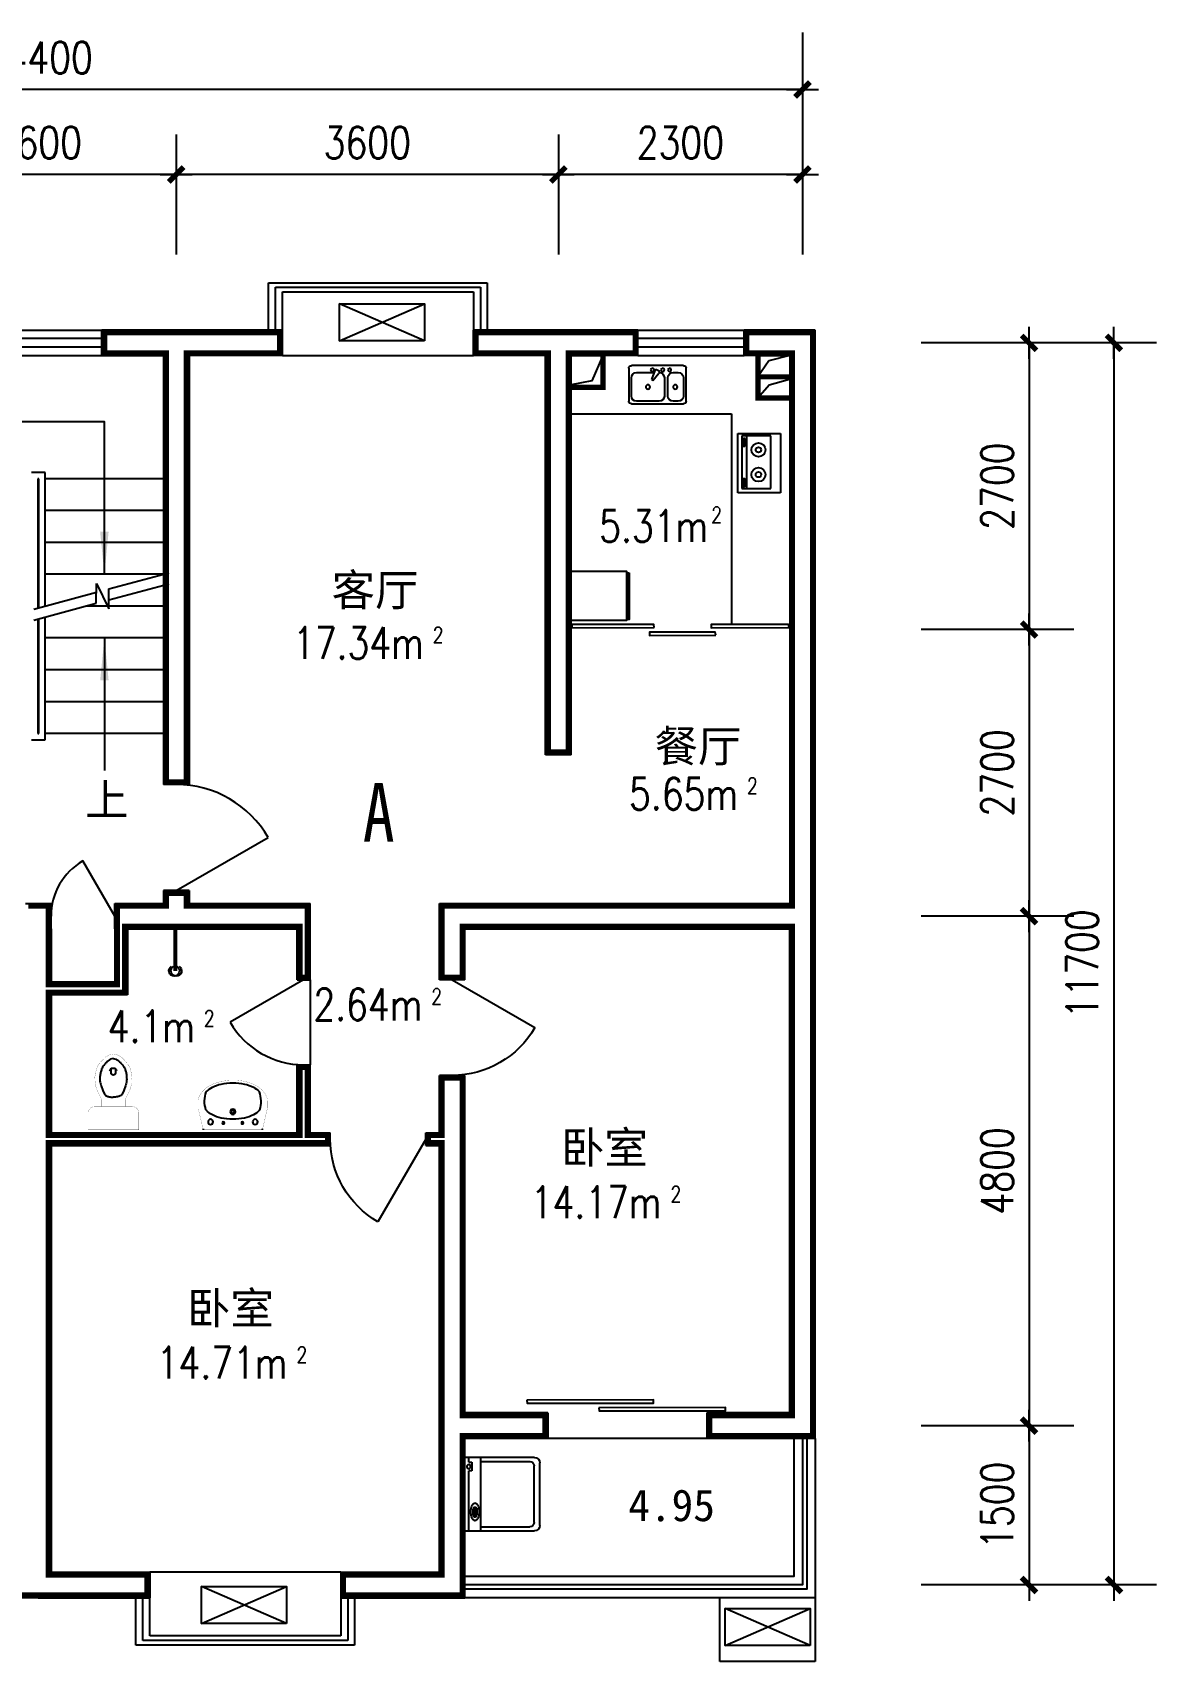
# Model space of a CAD drawing. Extents: x 79020 to 100113, y 10630 to 40397.
# Drawn here: x 89524 to 100113, y 25054 to 40397 of the extents above; entities that cross this region are included whole.
import ezdxf
from ezdxf.enums import TextEntityAlignment as Align

# ---------------------------------------------------------------- set-up
doc = ezdxf.new("R2010")
doc.units = 0
doc.header["$LTSCALE"] = 1000
doc.header["$MEASUREMENT"] = 0
for name, color, linetype in [('AXIS', 250, 'Continuous'), ('BATH', 250, 'Continuous'), ('LVTRY', 250, 'Continuous'), ('PUB_DIM', 250, 'Continuous'), ('PUB_TEXT', 250, 'Continuous'), ('PUB_WALL', 250, 'Continuous'), ('STAIR', 250, 'Continuous'), ('TOTHER', 250, 'Continuous'), ('WALL', 250, 'Continuous'), ('WINDOW', 250, 'Continuous'), ('WINDOW_TEXT', 250, 'Continuous'), ('ZT', 250, 'Continuous')]:
    doc.layers.add(name, color=color, linetype=linetype)
doc.styles.add('-宋体', font='', dxfattribs={"width": 0.8})
doc.styles.add('C', font='txt.shx', dxfattribs={"height": 100})
doc.styles.add('DIM_FONT', font='SIMPLEX.shx', dxfattribs={"width": 0.8})
doc.styles.add('SIMPLEX', font='SIMPLEX.SHX')
doc.styles.add('ST', font='', dxfattribs={"width": 0.8})
doc.styles.get("Standard").update_dxf_attribs({"font": 'gbenor.shx', "bigfont": 'gbcbig.shx'})
doc.styles.get('-宋体').set_extended_font_data('SimSun')
doc.styles.get('ST').set_extended_font_data('SimSun')
doc.dimstyles.new('AXIS', dxfattribs={"dimtxt": 300, "dimasz": 1, "dimexe": 250, "dimexo": 300, "dimgap": 150, "dimtad": 1, "dimdec": 0, "dimzin": 0, "dimdsep": 46, "dimtxsty": 'DIM_FONT', "dimblk": '_DIMX', "dimcen": 0.09, "dimse1": 1, "dimse2": 1, "dimclrt": 7, "dimadec": 0, "dimazin": 0, "dimtfac": 1, "dimtdec": 0, "dimtix": 1, "dimtmove": 2, "dimatfit": 3, "dimldrblk": '_DIMX', "dimfxl": 1, "dimtolj": 1, "dimtzin": 0, "dimarcsym": 0})

# ---------------------------------------------------------------- blocks, each defined once
blk = doc.blocks.new('_E3NBX')
at = {"layer": 'LVTRY'}
for points in [[(466, 0), (466, 521), (0, 521), (0, 0)], [(449, 546), (12, 546), (12, 533), (449, 533)]]:
    blk.add_lwpolyline(points, close=True, dxfattribs=at)
at = {"style": 'DIM_FONT', "width": 0.8, "flags": 9}
for tag in ['XSIZE', 'YSIZE']:
    blk.add_attdef(tag, (0, 0), '', height=0.5, dxfattribs=at)
blk = doc.blocks.new('_DIMX')
blk.add_line((-150, 0), (150, 0))
at = {"const_width": 50}
blk.add_lwpolyline([(-70, -70), (70, 70)], dxfattribs=at)
blk = doc.blocks.new('*D58')
at = {"layer": 'AXIS', "color": 0, "lineweight": -2}
blk.add_line((96777, 39060), (94479, 39060), dxfattribs=at)
at = {"layer": 'Defpoints', "color": 0}
for p in [(94478, 39060), (94478, 38306), (96778, 38306)]:
    blk.add_point(p, dxfattribs=at)
at = {"layer": 'AXIS', "color": 0, "lineweight": -2, "rotation": 180}
blk.add_blockref('_DIMX', (94478, 39060), dxfattribs=at)
at = {"layer": 'AXIS', "color": 0, "lineweight": -2}
blk.add_blockref('_DIMX', (96778, 39060), dxfattribs=at)
at = {"layer": 'AXIS', "color": 7, "insert": (95628, 39360), "char_height": 300, "attachment_point": 5, "style": 'DIM_FONT'}
blk.add_mtext('\\A1;2300', dxfattribs=at)
blk = doc.blocks.new('M_A14NPV')
for points in [[(0.632, 0.226), (0.629, 0.208), (-0.164, 0.208), (-0.164, 0.229)], [(0.18, 0.178), (0.177, 0.16), (-0.617, 0.16), (-0.617, 0.181)]]:
    blk.add_lwpolyline(points, close=True)
blk = doc.blocks.new('*D59')
at = {"layer": 'AXIS', "color": 0, "lineweight": -2}
blk.add_line((96777, 39860), (82379, 39860), dxfattribs=at)
at = {"layer": 'Defpoints', "color": 0}
for p in [(82378, 39860), (82378, 38306), (96778, 38306)]:
    blk.add_point(p, dxfattribs=at)
at = {"layer": 'AXIS', "color": 0, "lineweight": -2, "rotation": 180}
blk.add_blockref('_DIMX', (82378, 39860), dxfattribs=at)
at = {"layer": 'AXIS', "color": 0, "lineweight": -2}
blk.add_blockref('_DIMX', (96778, 39860), dxfattribs=at)
at = {"layer": 'AXIS', "color": 7, "insert": (89578, 40160), "char_height": 300, "attachment_point": 5, "style": 'DIM_FONT'}
blk.add_mtext('\\A1;14400', dxfattribs=at)
blk = doc.blocks.new('_DBLK')
blk.add_line((-0.5, 0), (0, -0.866))
blk.add_arc((-0.5, 0), 1, 300, 0)
at = {"layer": 'WINDOW_TEXT', "style": 'SIMPLEX', "flags": 9}
blk.add_attdef('A', text='', height=1, dxfattribs=at).set_placement((0, 1.5), align=Align.MIDDLE)
blk = doc.blocks.new('_C11UFW')
at = {"layer": 'BATH', "ltscale": 5}
for p, q in [((-400, 175), (400, -175)), ((400, 175), (-400, -175))]:
    blk.add_line(p, q, dxfattribs=at)
blk.add_lwpolyline([(-400, 175), (400, 175), (400, -175), (-400, -175)], close=True, dxfattribs=at)
at = {"style": 'DIM_FONT', "width": 0.8, "flags": 9}
for tag in ['XSIZE', 'YSIZE']:
    blk.add_attdef(tag, (0, 0), '', height=0.5, dxfattribs=at)
blk = doc.blocks.new('M_E20')
for p, q in [((345, 0), (-345, 0)), ((-302, -36), (-345, -36)), ((-307, -144), (-307, -611)), ((-302, -35), (-302, -66)), ((-302, -66), (-219, -66)), ((-219, -66), (-219, -35)), ((345, -36), (-219, -36)), ((123, -87), (123, -99)), ((133, -96), (133, -113)), ((198, -96), (133, -96)), ((133, -113), (198, -113)), ((198, -113), (198, -96)), ((215, -88), (215, -99)), ((307, -144), (307, -611)), ((267, -651), (-267, -651))]:
    blk.add_line(p, q)
blk.add_lwpolyline([(83, -94, 0.185158), (88, -107, 0.102042), (108, -122, 0.060862), (133, -130, 0.047173), (166, -133, 0.047173), (200, -130, 0.060862), (225, -122, 0.102042), (245, -107, 0.185158), (250, -94, 0.185158), (245, -82, 0.102042), (225, -67, 0.060862), (200, -59, 0.047173), (166, -56, 0.047173), (133, -59, 0.060862), (108, -67, 0.102042), (88, -82, 0.185158)], format="xyb", close=True)
for points in [[(215, -88, 0.259034), (213, -85, 0.076276), (201, -80, 0.036515), (188, -77, 0.026615), (169, -76, 0.026615), (150, -77, 0.036515), (137, -80, 0.076276), (125, -85, 0.259034), (123, -88, 0.078462), (123, -89, 0.056762)], [(215, -99, 0.259034), (213, -95, 0.076276), (201, -90, 0.036515), (188, -88, 0.026615), (169, -87, 0.026615), (150, -88, 0.036515), (137, -90, 0.076276), (125, -95, 0.259034), (123, -99, 0.259034), (125, -102, 0.056762), (133, -106, 0.036515)], [(198, -108, 0.008736), (201, -107, 0.076276), (213, -102, 0.259034), (215, -99, 0.259034)]]:
    blk.add_lwpolyline(points, format="xyb")
blk.add_circle((-259, -35), 17.5)
for centre, start, end in [((-267, -611), 180, 270), ((267, -611), 270, 0)]:
    blk.add_arc(centre, 40, start, end)
at = {"layer": 'TOTHER', "linetype": 'Continuous'}
for p, q in [((-345, -656), (-345, 0)), ((345, 0), (345, -656)), ((-345, -145), (345, -145)), ((295, -706), (-295, -706))]:
    blk.add_line(p, q, dxfattribs=at)
for centre, start, end in [((-295, -656), 180, 270), ((295, -656), 270, 0)]:
    blk.add_arc(centre, 50, start, end, dxfattribs=at)
at = {"width": 0.8, "flags": 9}
for tag in ['XSIZE', 'YSIZE']:
    blk.add_attdef(tag, (0, 0), '', height=0.5, dxfattribs=at)
blk = doc.blocks.new('_WBLK')
for p, q in [((-0.5, 0.5), (0.5, 0.5)), ((0.5, 0.167), (-0.5, 0.167)), ((0.5, -0.167), (-0.5, -0.167)), ((-0.5, -0.5), (0.5, -0.5))]:
    blk.add_line(p, q)
at = {"layer": 'WINDOW_TEXT', "style": 'SIMPLEX', "flags": 9}
blk.add_attdef('A', text='', height=1, dxfattribs=at).set_placement((0, 1.5), align=Align.MIDDLE)
blk = doc.blocks.new('_LV10')
blk.add_line((0, -37), (0, -432))
blk.add_arc((0, -432), 50, 121.0332, 58.9668)
blk = doc.blocks.new('A$C4AEA3397')
at = {"layer": 'LVTRY', "rotation": 180}
blk.add_blockref('_LV10', (48, -37), dxfattribs=at)
blk = doc.blocks.new('M_E11')
for p, q in [((-280, -10), (-280, 0)), ((280, 0), (280, -10)), ((-251, -189), (-251, -186)), ((-248, -183), (-250, -185))]:
    blk.add_line(p, q)
at = {"const_width": 1.5}
for points in [[(-280, 0), (280, 0)], [(-326, -200), (-280, -5)], [(326, -204), (280, -5)]]:
    blk.add_lwpolyline(points, dxfattribs=at)
for points in [[(253, -188, 0.098208), (193, -141, 0.066287), (110, -111, 0.052428), (0, -100, 0.052428), (-110, -111, 0.066287), (-193, -141, 0.093876), (-251, -186, 0.171377)], [(-250, -358, 0.091341), (-193, -401, 0.066287), (-110, -431, 0.052428), (0, -442, 0.052428), (110, -431, 0.066287), (193, -401, 0.091756), (250, -358, 0.171377)]]:
    blk.add_lwpolyline(points, format="xyb")
for points in [[(-326, -200, 0.008223), (-326, -204, 0.149285)], [(-326, -266, 0.149285), (-304, -337, 0.107079), (-231, -408, 0.075625), (-131, -450, 0.062436), (-1, -467, 0.062436), (130, -452, 0.075625), (230, -410, 0.107079), (304, -339, 0.149285), (326, -268, 0.005205), (326, -266, 0.086596)]]:
    blk.add_lwpolyline(points, format="xyb", dxfattribs=at)
at = {"const_width": 1.5, "flags": 128}
for points in [[(-326, -204), (-326, -268)], [(326, -204), (326, -268)]]:
    blk.add_lwpolyline(points, dxfattribs=at)
at = {"flags": 128}
for points in [[(-253, -188, 0.172546), (-250, -358, 0.726395)], [(253, -188, -0.172546), (250, -358, -0.726395)]]:
    blk.add_lwpolyline(points, format="xyb", dxfattribs=at)
for centre, radius in [((-210, -75), 24), ((-210, -75), 24), ((-210, -75), 24), ((-90, -65), 10), ((0, -170), 25), ((90, -65), 10), ((210, -75), 24), ((0, -170), 15)]:
    blk.add_circle(centre, radius)
blk.add_arc((-250, -186), 1, 131.3224, 180)
at = {"width": 0.8, "flags": 9}
for tag in ['XSIZE', 'YSIZE']:
    blk.add_attdef(tag, (0, 0), '', height=0.5, dxfattribs=at)
blk = doc.blocks.new('A$C05DF5B67')
blk.add_blockref('M_E11', (326, 468))
blk = doc.blocks.new('A$C7E780FB7')
for p, q in [((573, 259), (537, 259)), ((537, 219), (573, 219)), ((573, 259), (573, 259))]:
    blk.add_line(p, q)
at = {"const_width": 1.5}
for points in [[(1, 481), (156, 481)], [(1, 1), (1, 481)], [(221, 416), (221, 66)], [(221, 351), (286, 351)], [(156, 1), (1, 1)], [(286, 131), (221, 131)]]:
    blk.add_lwpolyline(points, dxfattribs=at)
for points in [[(156, 481, -0.414214), (221, 416, -0.414214)], [(716, 241, -0.037932), (711, 269, -0.057502), (704, 286, -0.011128), (688, 313, -0.047419), (684, 319, -0.013557), (670, 333, -0.010422), (652, 350, -0.006492), (633, 366, -0.010986), (622, 376, -0.031118), (608, 385, -0.031821), (593, 393, -0.025304), (574, 400, -0.028493), (556, 405), (522, 412), (501, 416, -0.104917), (493, 416, 0.047512), (476, 413, 0.018859), (461, 413, -0.025251), (450, 413, -0.024361), (436, 412, -0.018727), (417, 408, -0.011084), (402, 404, -0.017664), (393, 401, -0.012553), (376, 395, -0.012341), (360, 388), (321, 369, -0.005054), (309, 363, -0.002567), (286, 351)], [(716, 241, 0.037932), (711, 213, 0.057502), (704, 195, 0.011128), (688, 168, 0.047419), (684, 163, 0.013557), (670, 149, 0.010422), (652, 132, 0.006492), (633, 115, 0.010986), (622, 106, 0.031118), (608, 96, 0.031821), (593, 89, 0.025304), (574, 81, 0.028493), (556, 77), (522, 70), (501, 66, 0.104917), (493, 66, -0.047512), (476, 68, -0.018859), (461, 68, 0.025251), (450, 68, 0.024361), (436, 70, 0.018727), (417, 73, 0.011084), (402, 77, 0.017664), (393, 80, 0.012553), (376, 87, 0.012341), (360, 94), (321, 113, 0.005054), (309, 119, 0.002567), (286, 131)], [(221, 66, -0.414214), (156, 1, -0.414214)]]:
    blk.add_lwpolyline(points, format="xyb", dxfattribs=at)
for points in [[(674, 240, -0.054114), (667, 265, -0.08891), (659, 279, -0.006714), (645, 296, -0.014531), (638, 303, -0.010713), (619, 321, -0.017575), (608, 331, -0.037222), (592, 341, -0.034599), (575, 350, -0.02298), (558, 356, -0.023613), (540, 360, -0.014842), (523, 363, -0.012533), (503, 365, -0.021838), (478, 366, -0.029407), (460, 365, -0.029465), (438, 361, -0.031881), (417, 355), (373, 338), (338, 324, -0.135973), (325, 314, -0.099517), (316, 293, -0.016651), (313, 280, -0.010977), (310, 261, -0.015331), (309, 252, -0.010106), (308, 240)], [(674, 240, 0.054114), (667, 214, 0.08891), (659, 200, 0.006714), (645, 184, 0.014531), (638, 176, 0.010713), (619, 159, 0.017575), (608, 149, 0.037222), (592, 139, 0.034599), (575, 130, 0.02298), (558, 124, 0.023613), (540, 120, 0.014842), (523, 117, 0.012533), (503, 114, 0.021838), (478, 113, 0.029407), (460, 114, 0.029465), (438, 118, 0.031881), (417, 125), (373, 142), (338, 156, 0.135973), (325, 166, 0.099517), (316, 187, 0.016651), (313, 200, 0.010977), (310, 219, 0.015331), (309, 227, 0.010106), (308, 240)]]:
    blk.add_lwpolyline(points, format="xyb")
for centre, radius, start, end in [((537, 239), 20, 90, 270), ((550, 238), 33.2, 280.0495, 79.9505)]:
    blk.add_arc(centre, radius, start, end)
at = {"text_generation_flag": 4, "width": 0.8, "flags": 9}
for tag in ['YSIZE', 'XSIZE']:
    blk.add_attdef(tag, (1, 241), '', height=0.5, rotation=180, dxfattribs=at)
blk = doc.blocks.new('_ARROW')
blk.add_solid([(0, 0), (-1, 0.1), (-1, -0.1)])
blk = doc.blocks.new('*D72')
at = {"layer": 'AXIS', "color": 0, "lineweight": -2}
blk.add_line((90877, 39060), (88279, 39060), dxfattribs=at)
at = {"layer": 'Defpoints', "color": 0}
for p in [(88278, 39060), (88278, 38306), (90878, 38306)]:
    blk.add_point(p, dxfattribs=at)
at = {"layer": 'AXIS', "color": 0, "lineweight": -2, "rotation": 180}
blk.add_blockref('_DIMX', (88278, 39060), dxfattribs=at)
at = {"layer": 'AXIS', "color": 0, "lineweight": -2}
blk.add_blockref('_DIMX', (90878, 39060), dxfattribs=at)
at = {"layer": 'AXIS', "color": 7, "insert": (89578, 39360), "char_height": 300, "attachment_point": 5, "style": 'DIM_FONT'}
blk.add_mtext('\\A1;2600', dxfattribs=at)
blk = doc.blocks.new('*D73')
at = {"layer": 'AXIS', "color": 0, "lineweight": -2}
blk.add_line((94477, 39060), (90879, 39060), dxfattribs=at)
at = {"layer": 'Defpoints', "color": 0}
for p in [(90878, 39060), (90878, 38306), (94478, 38306)]:
    blk.add_point(p, dxfattribs=at)
at = {"layer": 'AXIS', "color": 0, "lineweight": -2, "rotation": 180}
blk.add_blockref('_DIMX', (90878, 39060), dxfattribs=at)
at = {"layer": 'AXIS', "color": 0, "lineweight": -2}
blk.add_blockref('_DIMX', (94478, 39060), dxfattribs=at)
at = {"layer": 'AXIS', "color": 7, "insert": (92678, 39360), "char_height": 300, "attachment_point": 5, "style": 'DIM_FONT'}
blk.add_mtext('\\A1;3600', dxfattribs=at)
blk = doc.blocks.new('*D74')
at = {"layer": 'AXIS', "color": 0, "lineweight": -2}
blk.add_line((98913, 32073), (98913, 27275), dxfattribs=at)
at = {"layer": 'Defpoints', "color": 0}
for p in [(97896, 32074), (97896, 27274), (98913, 27274)]:
    blk.add_point(p, dxfattribs=at)
at = {"layer": 'AXIS', "color": 0, "lineweight": -2}
for p, rotation in [((98913, 32074), 90), ((98913, 27274), 270)]:
    blk.add_blockref('_DIMX', p, dxfattribs=dict(at, rotation=rotation))
at = {"layer": 'AXIS', "color": 7, "insert": (98613, 29674), "char_height": 300, "attachment_point": 5, "rotation": 90, "style": 'DIM_FONT'}
blk.add_mtext('\\A1;4800', dxfattribs=at)
blk = doc.blocks.new('*D75')
at = {"layer": 'AXIS', "color": 0, "lineweight": -2}
blk.add_line((99713, 37473), (99713, 25775), dxfattribs=at)
at = {"layer": 'Defpoints', "color": 0}
for p in [(97896, 37474), (97896, 25774), (99713, 25774)]:
    blk.add_point(p, dxfattribs=at)
at = {"layer": 'AXIS', "color": 0, "lineweight": -2}
for p, rotation in [((99713, 37474), 90), ((99713, 25774), 270)]:
    blk.add_blockref('_DIMX', p, dxfattribs=dict(at, rotation=rotation))
at = {"layer": 'AXIS', "color": 7, "insert": (99413, 31624), "char_height": 300, "attachment_point": 5, "rotation": 90, "style": 'DIM_FONT'}
blk.add_mtext('\\A1;11700', dxfattribs=at)
blk = doc.blocks.new('*D76')
at = {"layer": 'AXIS', "color": 0, "lineweight": -2}
blk.add_line((98913, 27273), (98913, 25775), dxfattribs=at)
at = {"layer": 'Defpoints', "color": 0}
for p in [(97896, 27274), (97896, 25774), (98913, 25774)]:
    blk.add_point(p, dxfattribs=at)
at = {"layer": 'AXIS', "color": 0, "lineweight": -2}
for p, rotation in [((98913, 27274), 90), ((98913, 25774), 270)]:
    blk.add_blockref('_DIMX', p, dxfattribs=dict(at, rotation=rotation))
at = {"layer": 'AXIS', "color": 7, "insert": (98613, 26524), "char_height": 300, "attachment_point": 5, "rotation": 90, "style": 'DIM_FONT'}
blk.add_mtext('\\A1;1500', dxfattribs=at)
blk = doc.blocks.new('*D77')
at = {"layer": 'AXIS', "color": 0, "lineweight": -2}
blk.add_line((98913, 34773), (98913, 32075), dxfattribs=at)
at = {"layer": 'Defpoints', "color": 0}
for p in [(97896, 34774), (97896, 32074), (98913, 32074)]:
    blk.add_point(p, dxfattribs=at)
at = {"layer": 'AXIS', "color": 0, "lineweight": -2}
for p, rotation in [((98913, 34774), 90), ((98913, 32074), 270)]:
    blk.add_blockref('_DIMX', p, dxfattribs=dict(at, rotation=rotation))
at = {"layer": 'AXIS', "color": 7, "insert": (98613, 33424), "char_height": 300, "attachment_point": 5, "rotation": 90, "style": 'DIM_FONT'}
blk.add_mtext('\\A1;2700', dxfattribs=at)
blk = doc.blocks.new('M_E19')
for p, q in [((-323, -113), (-323, -456)), ((299, -113), (-323, -113)), ((299, -456), (299, -113)), ((-323, -400), (299, -400)), ((-323, -456), (299, -456)), ((-291, -422), (-291, -434)), ((-216, -432), (-280, -432)), ((-280, -432), (-280, -448)), ((-280, -448), (-216, -448)), ((-216, -448), (-216, -432)), ((-199, -423), (-199, -434)), ((182, -422), (182, -434)), ((193, -432), (193, -448)), ((257, -432), (193, -432)), ((193, -448), (257, -448)), ((257, -448), (257, -432)), ((274, -423), (274, -434))]:
    blk.add_line(p, q)
for points in [[(-199, -423, 0.259034), (-201, -420, 0.076276), (-213, -415, 0.036515), (-226, -412, 0.026615), (-245, -411, 0.026615), (-264, -412, 0.036515), (-277, -415, 0.076276), (-289, -420, 0.259034), (-291, -423, 0.078462), (-291, -424, 0.056762)], [(-199, -434, 0.259034), (-201, -430, 0.076276), (-213, -425, 0.036515), (-226, -423, 0.026615), (-245, -422, 0.026615), (-264, -423, 0.036515), (-277, -425, 0.076276), (-289, -430, 0.259034), (-291, -434, 0.259034), (-289, -437, 0.056762), (-280, -441, 0.036515)], [(-216, -443, 0.008736), (-213, -442, 0.076276), (-201, -437, 0.259034), (-199, -434, 0.259034)], [(274, -423, 0.259034), (272, -420, 0.076276), (260, -415, 0.036515), (247, -412, 0.026615), (228, -411, 0.026615), (209, -412, 0.036515), (196, -415, 0.076276), (184, -420, 0.259034), (182, -423, 0.078462), (182, -424, 0.056762)], [(274, -434, 0.259034), (272, -430, 0.076276), (260, -425, 0.036515), (247, -423, 0.026615), (228, -422, 0.026615), (209, -423, 0.036515), (196, -425, 0.076276), (184, -430, 0.259034), (182, -434, 0.259034), (184, -437, 0.056762), (193, -441, 0.036515)], [(257, -443, 0.008736), (260, -442, 0.076276), (272, -437, 0.259034), (274, -434, 0.259034)]]:
    blk.add_lwpolyline(points, format="xyb")
at = {"layer": 'TOTHER', "linetype": 'Continuous'}
for p, q in [((-350, 0), (350, 0)), ((-350, -500), (-350, 0)), ((350, 0), (350, -500)), ((350, -500), (-350, -500))]:
    blk.add_line(p, q, dxfattribs=at)
for centre, radius in [((-158, -259), 82.5), ((134, -259), 82.5), ((-158, -259), 31.6), ((134, -259), 31.6)]:
    blk.add_circle(centre, radius, dxfattribs=at)
at = {"width": 0.8, "flags": 9}
for tag in ['XSIZE', 'YSIZE']:
    blk.add_attdef(tag, (0, 0), '', height=0.5, dxfattribs=at)
blk = doc.blocks.new('A$C3786725B')
at = {"xscale": 0.8, "yscale": 0.8, "zscale": 0.8, "rotation": 359.9999999999998}
blk.add_blockref('M_E19', (280, 400), dxfattribs=at)
blk = doc.blocks.new('M_B0OPK')
for p, q in [((-0.5, 0.5), (0.5, 0.5)), ((0.5, 0.167), (-0.5, 0.167)), ((0.5, -0.167), (-0.5, -0.167)), ((-0.5, -0.5), (0.5, -0.5))]:
    blk.add_line(p, q)
blk = doc.blocks.new('M_E25ESP')
at = {"color": 0, "linetype": 'ByBlock'}
for p, q in [((0, -307), (0, 307)), ((31, 338), (419, 338)), ((82, 245), (82, 40)), ((358, 307), (143, 307)), ((419, -20), (419, 245)), ((450, 307), (450, -307)), ((48, 2), (57, -12)), ((59, 31), (163, 70)), ((173, 53), (87, -18)), ((163, 70), (173, 53)), ((82, -184), (82, -245)), ((143, -82), (358, -82)), ((358, -123), (143, -123)), ((419, -245), (419, -184)), ((419, -338), (31, -338)), ((143, -307), (358, -307))]:
    blk.add_line(p, q, dxfattribs=at)
for centre, radius in [((51, 61), 20.5), ((251, 112), 25.6), ((51, -61), 20.5), ((51, -143), 20.5), ((251, -210), 25.6)]:
    blk.add_circle(centre, radius, dxfattribs=at)
for centre, radius, start, end in [((31, 307), 30.7, 90, 180), ((143, 245), 61.4, 90, 180), ((358, 245), 61.4, 0, 90), ((419, 307), 30.7, 0, 90), ((66, 12), 20.5, 110.5377, 210), ((74, -2), 20.5, 210, 309.4623), ((143, -20), 61.4, 180, 270), ((143, -184), 61.4, 90, 180), ((358, -20), 61.4, 270, 0), ((358, -184), 61.4, 0, 90), ((31, -307), 30.7, 180, 270), ((143, -245), 61.4, 180, 270), ((358, -245), 61.4, 270, 0), ((419, -307), 30.7, 270, 0)]:
    blk.add_arc(centre, radius, start, end, dxfattribs=at)
at = {"style": 'DIM_FONT', "width": 0.8, "flags": 9}
for tag in ['XSIZE', 'YSIZE']:
    blk.add_attdef(tag, (0, 0), '', height=0.5, dxfattribs=at)
blk = doc.blocks.new('A$C61FA23C6')
at = {"extrusion": (0, 0, -1), "xscale": 0.8, "yscale": 0.8, "zscale": -0.8, "rotation": 180.0000000000001}
blk.add_blockref('M_E25ESP', (0, 270), dxfattribs=at)
blk = doc.blocks.new('*D78')
at = {"layer": 'AXIS', "color": 0, "lineweight": -2}
blk.add_line((98913, 37473), (98913, 34775), dxfattribs=at)
at = {"layer": 'Defpoints', "color": 0}
for p in [(97896, 37474), (97896, 34774), (98913, 34774)]:
    blk.add_point(p, dxfattribs=at)
at = {"layer": 'AXIS', "color": 0, "lineweight": -2}
for p, rotation in [((98913, 37474), 90), ((98913, 34774), 270)]:
    blk.add_blockref('_DIMX', p, dxfattribs=dict(at, rotation=rotation))
at = {"layer": 'AXIS', "color": 7, "insert": (98613, 36124), "char_height": 300, "attachment_point": 5, "rotation": 90, "style": 'DIM_FONT'}
blk.add_mtext('\\A1;2700', dxfattribs=at)

msp = doc.modelspace()

# ---------------------------------------------------------------- linework, layer by layer
at = {"color": 7}
for p, q in [((96460.3, 37304.9), (96358.4, 37154)), ((96658.4, 37354), (96460.3, 37304.9)), ((96463.6, 37075), (96358.4, 36954.1)), ((96657.5, 37127.6), (96463.6, 37075))]:
    msp.add_line(p, q, dxfattribs=at)
at = {"color": 7, "const_width": 50}
for points in [[(94898.3, 37354), (94898.3, 37054), (94598.4, 37054)], [(96358.4, 37354), (96358.4, 36954.1), (96658.4, 36954.1)], [(96358.4, 37154), (96658.4, 37154)]]:
    msp.add_lwpolyline(points, dxfattribs=at)
at = {"layer": 'AXIS', "color": 7}
for p, q in [((96778.4, 40396.6), (96778.4, 38306.3)), ((90878.4, 39435.6), (90878.4, 38306.3)), ((94478.4, 39435.6), (94478.4, 38306.3)), ((100113.4, 37474), (97896, 37474)), ((99335.4, 34774), (97896, 34774)), ((99335.4, 32074), (97896, 32074)), ((99335.4, 27274), (97896, 27274)), ((100113.4, 25774), (97896, 25774))]:
    msp.add_line(p, q, dxfattribs=at)
at = {"layer": 'LVTRY', "color": 7, "ltscale": 5}
for p, q in [((94598.4, 36804), (96108.4, 36804)), ((96108.4, 36804), (96108.4, 34834))]:
    msp.add_line(p, q, dxfattribs=at)
at = {"layer": 'LVTRY', "color": 7}
for p, q in [((92138.4, 31474), (92138.4, 30674)), ((95878.4, 27154), (94378.4, 27154)), ((95998.4, 25054), (95998.4, 25654)), ((96898.4, 25654), (96898.4, 25054)), ((96898.4, 25054), (95998.4, 25054))]:
    msp.add_line(p, q, dxfattribs=at)
for points in [[(94898.3, 37354), (94792.3, 37114.9), (94598.4, 37079.9)], [(96698.4, 27154), (96698.4, 25854), (93598.4, 25854)], [(96818.4, 27154), (96818.4, 25734), (93598.4, 25734)], [(96898.4, 27154), (96898.4, 25774), (96898.4, 25654), (93598.4, 25654)], [(96778.4, 27154), (96778.4, 25774), (93598.4, 25774)]]:
    msp.add_lwpolyline(points, dxfattribs=at)
at = {"layer": 'PUB_DIM', "color": 7}
for points in [[(90200.9, 35294), (90200.9, 36729.6), (88988.5, 36729.6), (88988.5, 33447.1)], [(90200.9, 34694), (90200.9, 33447.1)]]:
    msp.add_lwpolyline(points, dxfattribs=at)
at = {"layer": 'PUB_WALL', "color": 7, "const_width": 50}
for points in [[(90203.4, 37569), (91853.4, 37569), (91853.4, 37379), (90973.4, 37379), (90973.4, 33339), (90783.4, 33339), (90783.4, 37379), (90203.4, 37379)], [(93573.4, 31979), (96683.4, 31979), (96683.4, 27369), (95903.4, 27369), (95903.4, 27179), (96873.4, 27179), (96873.4, 37569), (96253.4, 37569), (96253.4, 37379), (96683.4, 37379), (96683.4, 32169), (93383.4, 32169), (93383.4, 31499), (93573.4, 31499)], [(94573.4, 33619), (94383.4, 33619), (94383.4, 37379), (93703.4, 37379), (93703.4, 37569), (95203.4, 37569), (95203.4, 37379), (94573.4, 37379)], [(94353.4, 27179), (93573.4, 27179), (93573.4, 25679), (92453.4, 25679), (92453.4, 25869), (93383.4, 25869), (93383.4, 29939), (93253.4, 29939), (93253.4, 30009), (93383.4, 30009), (93383.4, 30549), (93573.4, 30549), (93573.4, 27369), (94353.4, 27369)]]:
    msp.add_lwpolyline(points, close=True, dxfattribs=at)
msp.add_lwpolyline([(89483.4, 32169), (89673.4, 32169), (89673.4, 31427.7), (90323.4, 31427.7), (90323.4, 32169), (90783.4, 32169), (90783.4, 32289), (90973.4, 32289), (90973.4, 32169), (92113.4, 32169), (92113.4, 31499), (92043.4, 31499), (92043.4, 31979), (90393.4, 31979), (90393.4, 31357.7), (89673.4, 31357.7), (89673.4, 30009), (92043.4, 30009), (92043.4, 30649), (92113.4, 30649), (92113.4, 30009), (92303.4, 30009), (92303.4, 29939), (89673.4, 29939), (89673.4, 25869), (90603.4, 25869), (90603.4, 25679), (88553.4, 25679)], dxfattribs=at)
at = {"layer": 'STAIR', "color": 7}
for p, q in [((89643.4, 36254), (89513.4, 36254)), ((89643.4, 34995.2), (89643.4, 36254)), ((89573.4, 36194), (89573.4, 34976.4)), ((89583.4, 36194), (89573.4, 36194)), ((89583.4, 34979.1), (89583.4, 36194)), ((90758.4, 36194), (89643.4, 36194)), ((90758.4, 35894), (89643.4, 35894)), ((90758.4, 35594), (89643.4, 35594)), ((90758.4, 35294), (89643.4, 35294)), ((90243.3, 35155.9), (90806.7, 35306.9)), ((90124.3, 35020.5), (90126, 35207.3)), ((90126, 35207.3), (90241.6, 34969.1)), ((90241.6, 34969.1), (90243.3, 35155.9)), ((90242.4, 35052.2), (90806.7, 35203.4)), ((89535.1, 34966.2), (90125.3, 35124.3)), ((89535.1, 34862.6), (90124.3, 35020.5)), ((90758.4, 34994), (90025.1, 34994)), ((89573.4, 34872.9), (89573.4, 33794)), ((89583.4, 33794), (89583.4, 34875.6)), ((89643.4, 33734), (89643.4, 34891.7)), ((90758.4, 34694), (89643.4, 34694)), ((90758.4, 34394), (89643.4, 34394)), ((90758.4, 34094), (89643.4, 34094)), ((89573.4, 33794), (89583.4, 33794)), ((90758.4, 33794), (89643.4, 33794)), ((89513.4, 33734), (89643.4, 33734))]:
    msp.add_line(p, q, dxfattribs=at)
at = {"layer": 'WALL', "color": 7}
for p, q in [((91878.4, 37594), (90178.4, 37594)), ((90178.4, 37354), (90178.4, 37594)), ((91878.4, 37354), (91878.4, 37594)), ((95228.4, 37594), (93678.4, 37594)), ((93678.4, 37354), (93678.4, 37594)), ((95228.4, 37354), (95228.4, 37594)), ((96898.4, 37594), (96228.4, 37594)), ((96228.4, 37354), (96228.4, 37594)), ((96898.4, 27154), (96898.4, 37594)), ((90178.4, 37354), (90758.4, 37354)), ((90758.4, 37354), (90758.4, 33314)), ((90998.4, 37354), (90998.4, 33314)), ((91878.4, 37354), (90998.4, 37354)), ((94358.4, 37354), (93678.4, 37354)), ((94358.4, 33594), (94358.4, 37354)), ((95228.4, 37354), (94598.4, 37354)), ((94598.4, 33594), (94598.4, 37354)), ((96658.4, 37354), (96228.4, 37354)), ((96658.4, 37354), (96658.4, 32194)), ((94598.4, 33594), (94358.4, 33594)), ((90998.4, 33314), (90758.4, 33314)), ((90998.4, 32314), (90758.4, 32314)), ((90758.4, 32314), (90758.4, 32194)), ((90998.4, 32314), (90998.4, 32194)), ((89458.4, 32194), (89698.4, 32194)), ((89698.4, 31954), (89698.4, 32194)), ((90298.4, 32194), (90758.4, 32194)), ((90298.4, 31954), (90298.4, 32194)), ((90998.4, 32194), (92138.4, 32194)), ((92138.4, 31474), (92138.4, 32194)), ((93358.4, 32194), (96658.4, 32194)), ((93358.4, 31474), (93358.4, 32194)), ((89698.4, 31954), (89698.4, 31452.7)), ((90298.4, 31954), (90298.4, 31452.7)), ((90418.4, 31954), (90418.4, 31332.7)), ((90418.4, 31954), (92018.4, 31954)), ((92018.4, 31474), (92018.4, 31954)), ((93598.4, 31954), (96658.4, 31954)), ((93598.4, 31474), (93598.4, 31954)), ((96658.4, 27394), (96658.4, 31954)), ((90298.4, 31452.7), (89698.4, 31452.7)), ((92018.4, 31474), (92138.4, 31474)), ((93598.4, 31474), (93358.4, 31474)), ((90418.4, 31332.7), (89698.4, 31332.7)), ((89698.4, 31332.7), (89698.4, 30034)), ((92018.4, 30674), (92138.4, 30674)), ((92018.4, 30034), (92018.4, 30674)), ((92138.4, 30034), (92138.4, 30674)), ((93598.4, 30574), (93358.4, 30574)), ((93358.4, 30034), (93358.4, 30574)), ((93598.4, 27394), (93598.4, 30574)), ((89698.4, 30034), (92018.4, 30034)), ((92138.4, 30034), (92328.4, 30034)), ((92328.4, 29914), (92328.4, 30034)), ((93228.4, 30034), (93358.4, 30034)), ((93228.4, 29914), (93228.4, 30034)), ((89698.4, 29914), (89698.4, 25894)), ((89698.4, 29914), (92328.4, 29914)), ((93228.4, 29914), (93358.4, 29914)), ((93358.4, 27394), (93358.4, 29914)), ((93358.4, 25894), (93358.4, 27394)), ((94378.4, 27394), (93598.4, 27394)), ((94378.4, 27394), (94378.4, 27154)), ((96658.4, 27394), (95878.4, 27394)), ((95878.4, 27394), (95878.4, 27154)), ((93598.4, 25654), (93598.4, 27154)), ((94378.4, 27154), (93598.4, 27154)), ((96898.4, 27154), (95878.4, 27154)), ((89698.4, 25894), (90628.4, 25894)), ((90628.4, 25894), (90628.4, 25654)), ((92428.4, 25894), (92428.4, 25654)), ((92428.4, 25894), (93358.4, 25894)), ((89578.4, 25654), (88528.4, 25654)), ((89578.4, 25654), (90628.4, 25654)), ((92428.4, 25654), (93598.4, 25654))]:
    msp.add_line(p, q, dxfattribs=at)
for points in [[(94898.3, 37054), (94598.4, 37054), (94598.4, 37354), (94898.3, 37354)], [(96658.4, 37354), (96658.4, 36954.1), (96358.4, 36954.1), (96358.4, 37354)]]:
    msp.add_lwpolyline(points, close=True, dxfattribs=at)
at = {"layer": 'WINDOW', "color": 7}
for p, q in [((91748, 37594), (91748, 38040.6)), ((91748, 38040.6), (93808.7, 38040.6)), ((91813.2, 37594), (91813.2, 37997.1)), ((91813.2, 37997.1), (93743.6, 37997.1)), ((91878.4, 37594), (91878.4, 37953.6)), ((91878.4, 37953.6), (93678.4, 37953.6)), ((93678.4, 37953.6), (93678.4, 37594)), ((93743.6, 37997.1), (93743.6, 37594)), ((93808.7, 38040.6), (93808.7, 37594)), ((91878.4, 37354), (93678.4, 37354)), ((92428.4, 25894), (90628.4, 25894)), ((90498, 25207.3), (90498, 25654)), ((90563.2, 25250.8), (90563.2, 25654)), ((90628.4, 25294.3), (90628.4, 25654)), ((92428.4, 25654), (92428.4, 25294.3)), ((92493.6, 25654), (92493.6, 25250.8)), ((92558.7, 25654), (92558.7, 25207.3)), ((92558.7, 25207.3), (90498, 25207.3)), ((92493.6, 25250.8), (90563.2, 25250.8)), ((92428.4, 25294.3), (90628.4, 25294.3))]:
    msp.add_line(p, q, dxfattribs=at)
for points in [[(95381.5, 34793.3), (95376.8, 34820.8), (94605, 34820.8), (94605.1, 34789.6)], [(95961.1, 34721.7), (95956.4, 34749.1), (95337.8, 34749.1), (95337.9, 34718)], [(96652.4, 34793.3), (96647.7, 34820.8), (95917.3, 34820.8), (95917.4, 34789.6)]]:
    msp.add_lwpolyline(points, close=True, dxfattribs=at)

# ---------------------------------------------------------------- block references
at = {"color": 7, "xscale": -1}
for name, p, rotation in [('A$C4AEA3397', (90810.4, 31954), 180), ('A$C4AEA3397', (90830.4, 31954), 180), ('M_E20', (93598.4, 26629.7), 90.00000000000335)]:
    msp.add_blockref(name, p, dxfattribs=dict(at, rotation=rotation))
at = {"layer": 'BATH', "color": 7, "extrusion": (0, 0, -1), "xscale": -1, "zscale": -1, "rotation": 180}
for p in [(-92816.2, 37667.3), (-91517.3, 25584.8), (-96449.3, 25378.1)]:
    msp.add_blockref('_C11UFW', p, dxfattribs=at)
at = {"layer": 'BATH', "color": 7, "xscale": -1, "rotation": 270}
msp.add_blockref('_E3NBX', (94598.4, 34857.7), dxfattribs=at)
at = {"layer": 'LVTRY', "color": 7, "ltscale": 5, "rotation": 270}
for name, p in [('A$C61FA23C6', (95141.9, 37259.3)), ('A$C3786725B', (96170.7, 36620))]:
    msp.add_blockref(name, p, dxfattribs=at)
at = {"layer": 'LVTRY', "color": 7, "ltscale": 5, "xscale": -1}
for name, p, rotation in [('A$C7E780FB7', (90045.2, 30059.7), 270), ('A$C05DF5B67', (91085.3, 30529.2), 180)]:
    msp.add_blockref(name, p, dxfattribs=dict(at, rotation=rotation))
at = {"layer": 'PUB_DIM', "color": 7, "xscale": 400, "yscale": 400, "zscale": 400}
for p, rotation in [((90200.9, 35294), 270), ((90200.9, 34694), 90)]:
    msp.add_blockref('_ARROW', p, dxfattribs=dict(at, rotation=rotation))
at = {"layer": 'WINDOW', "color": 7}
for name, p, xscale, yscale, zscale in [('_WBLK', (89578.4, 37474), 1200, 239.9999999999999, 1200), ('M_B0OPK', (95728.4, 37474), 1000, 240, 1000), ('_DBLK', (89998.4, 32074), -600, -600, 600)]:
    msp.add_blockref(name, p, dxfattribs=dict(at, xscale=xscale, yscale=yscale, zscale=zscale))
for name, p, xscale, yscale, zscale, rotation in [('_DBLK', (90878.4, 32814), 1000, 1000, 1000, 90), ('_DBLK', (92078.4, 31074), 800, 800, 800, 270), ('_DBLK', (93478.4, 31024), 900, -900, 900, 270), ('_DBLK', (92778.4, 29974), 900, -900, 900, 180), ('M_A14NPV', (95128.4, 27174.7), 1500, -1500, 1500, 180)]:
    msp.add_blockref(name, p, dxfattribs=dict(at, xscale=xscale, yscale=yscale, zscale=zscale, rotation=rotation))

# ---------------------------------------------------------------- texts
at = {"color": 7, "style": 'ST'}
for s, p in [('客厅', (92342, 34995.9)), ('餐厅', (95384.6, 33525.4)), ('上', (90019.6, 33020.2)), ('卧室', (94503.2, 29744.6)), ('卧室', (90979.2, 28232))]:
    msp.add_text(s, height=300, dxfattribs=at).set_placement(p)
at = {"layer": 'PUB_TEXT', "color": 7, "style": 'DIM_FONT', "width": 0.8}
for p in [(95835.8, 35778.7), (93211.8, 34647.4), (96172.7, 33226.9), (93197.9, 31241.6), (91055.1, 31035.7), (95451.8, 29380.5), (91927.8, 27867.9)]:
    msp.add_text(' 2', height=150, dxfattribs=at).set_placement(p)
for s, p in [('5.31m', (95891.2, 35748.9)), ('17.34m', (93211.8, 34647.4)), ('5.65m', (96172.7, 33226.9)), ('2.64m', (93197.9, 31241.6)), ('4.1m', (91055.1, 31035.7)), ('14.17m', (95451.8, 29380.5)), ('14.71m', (91927.8, 27867.9))]:
    msp.add_text(s, height=300, dxfattribs=at).set_placement(p, align=Align.MIDDLE_RIGHT)
at = {"layer": 'PUB_TEXT', "color": 7, "ltscale": 5, "insert": (95953.2, 26675.1), "char_height": 300, "width": 1336.489, "attachment_point": 3, "style": 'C'}
msp.add_mtext('\\fTxt|b0|i0|c134|p2;4.95', dxfattribs=at)
at = {"layer": 'ZT', "color": 7, "style": '-宋体', "width": 0.8}
msp.add_text('A', height=552.8, dxfattribs=at).set_placement((92635.1, 32774.9))

# ---------------------------------------------------------------- dimensions: what is measured, and where the dimension line sits
at = {"layer": 'AXIS', "color": 7}
for p1, p2, distance, picture, middle in [((96778.4, 38306.3), (82378.4, 38306.3), -1554.2, '*D59', (89578.4, 40160.5)), ((96778.4, 38306.3), (94478.4, 38306.3), -754.2, '*D58', (95628.4, 39360.5)), ((97896, 37474), (97896, 25774), 1817.4, '*D75', (99413.4, 31624))]:
    dim = msp.add_aligned_dim(p1=p1, p2=p2, distance=distance, dimstyle='AXIS', dxfattribs=at)
    dim.commit()
    dim.dimension.update_dxf_attribs({"geometry": picture, "text_midpoint": middle})
for base, p1, p2, picture, middle in [((88278.4, 39060.5), (90878.4, 38306.3), (88278.4, 38306.3), '*D72', (89578.4, 39360.5)), ((90878.4, 39060.5), (94478.4, 38306.3), (90878.4, 38306.3), '*D73', (92678.4, 39360.5))]:
    dim = msp.add_linear_dim(base=base, p1=p1, p2=p2, dimstyle='AXIS', dxfattribs=at)
    dim.commit()
    dim.dimension.update_dxf_attribs({"geometry": picture, "text_midpoint": middle})
for base, p1, p2, picture, middle in [((98913.4, 34774), (97896, 37474), (97896, 34774), '*D78', (98613.4, 36124)), ((98913.4, 32074), (97896, 34774), (97896, 32074), '*D77', (98613.4, 33424)), ((98913.4, 27274), (97896, 32074), (97896, 27274), '*D74', (98613.4, 29674)), ((98913.4, 25774), (97896, 27274), (97896, 25774), '*D76', (98613.4, 26524))]:
    dim = msp.add_linear_dim(base=base, p1=p1, p2=p2, angle=90, dimstyle='AXIS', dxfattribs=at)
    dim.commit()
    dim.dimension.update_dxf_attribs({"geometry": picture, "text_midpoint": middle})

doc.saveas('drawing.dxf')
